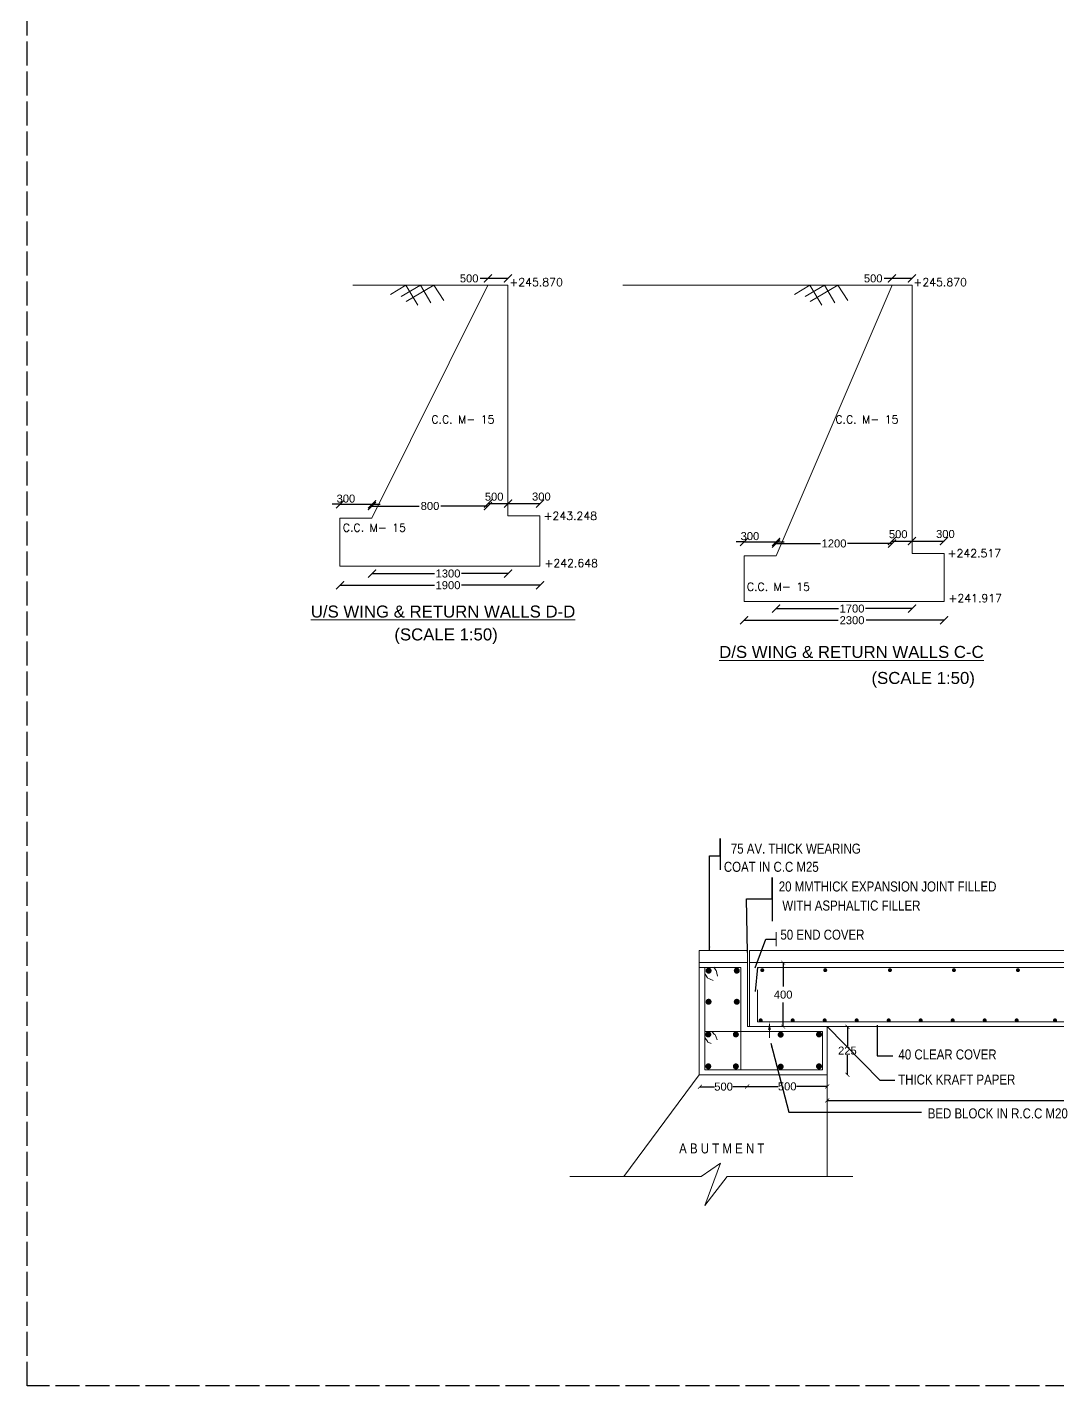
# Model space of a CAD drawing. Header units: feet. Extents: x 231797 to 1357550, y -93095 to 44152.
# Drawn here: x 243013.2 to 243270.9, y 16905 to 17244.6 of the extents above; entities that cross this region are included whole.
import ezdxf

# ---------------------------------------------------------------- set-up
doc = ezdxf.new("R2010")
doc.units = ezdxf.units.FT
doc.header["$LTSCALE"] = 2
doc.header["$MEASUREMENT"] = 0
doc.linetypes.add('ACAD_ISO02W100', pattern=[15, 12, -3])
doc.layers.add('5', color=7, linetype='Continuous')
doc.styles.add('ARIAL NARROW', font='ARIALN.TTF')
doc.styles.add('ROMANS', font='romans')
doc.styles.get("Standard").update_dxf_attribs({"font": 'arial.ttf'})
doc.dimstyles.new('100 sc', dxfattribs={"dimtxt": 2, "dimasz": 2, "dimexe": 1.25, "dimexo": 0.625, "dimgap": 0.5, "dimtad": 0, "dimtih": 1, "dimtoh": 1, "dimdec": 0, "dimlfac": 100, "dimtxsty": 'Standard', "dimblk": 'ARCHTICK', "dimcen": 2.5, "dimse1": 1, "dimse2": 1, "dimclrd": 256, "dimclrt": 256, "dimadec": 0, "dimazin": 0, "dimtfac": 1, "dimtdec": 0, "dimtmove": 0, "dimatfit": 3, "dimfxl": 1, "dimarcsym": 0})
doc.dimstyles.new('200SC', dxfattribs={"dimtxt": 2, "dimasz": 1, "dimexe": 0.18, "dimexo": 0.0625, "dimgap": 0.09, "dimtad": 0, "dimtih": 1, "dimtoh": 1, "dimdec": 0, "dimlfac": 200, "dimzin": 0, "dimdsep": 46, "dimtxsty": 'Standard', "dimblk": 'ARCHTICK', "dimcen": 0.09, "dimse1": 1, "dimse2": 1, "dimclrd": 256, "dimclre": 5, "dimclrt": 256, "dimadec": 0, "dimazin": 0, "dimtfac": 1, "dimtdec": 0, "dimtofl": 0, "dimtmove": 0, "dimatfit": 3, "dimfxl": 1, "dimtolj": 1, "dimtzin": 0, "dimarcsym": 0})

# ---------------------------------------------------------------- blocks, each defined once
blk = doc.blocks.new('_ArchTick')
at = {"color": 0, "linetype": 'ByBlock', "const_width": 0.15}
blk.add_lwpolyline([(-0.5, -0.5), (0.5, 0.5)], dxfattribs=at)
blk = doc.blocks.new('*D203')
at = {"lineweight": -2, "transparency": 16777216}
for p, q in [((243192.45, 17116), (243190.45, 17116)), ((243192.45, 17116), (243200.45, 17116)), ((243200.45, 17116), (243202.45, 17116))]:
    blk.add_line(p, q, dxfattribs=at)
at = {"layer": 'Defpoints', "color": 0, "transparency": 16777216}
for p in [(243200.45, 17116), (243192.45, 17112.51), (243200.45, 17112.51)]:
    blk.add_point(p, dxfattribs=at)
at = {"lineweight": -2, "transparency": 16777216, "xscale": 2, "yscale": 2, "zscale": 2}
blk.add_blockref('_ArchTick', (243192.45, 17116), dxfattribs=at)
at = {"lineweight": -2, "transparency": 16777216, "xscale": 2, "yscale": 2, "zscale": 2, "rotation": 180}
blk.add_blockref('_ArchTick', (243200.45, 17116), dxfattribs=at)
at = {"lineweight": 13, "transparency": 16777216, "insert": (243193.92, 17117.42), "char_height": 2, "attachment_point": 5}
blk.add_mtext('300', dxfattribs=at)
blk = doc.blocks.new('*D204')
at = {"lineweight": -2, "transparency": 16777216}
for p, q in [((243200.45, 17115.58), (243211.56, 17115.58)), ((243229.45, 17115.58), (243218.34, 17115.58))]:
    blk.add_line(p, q, dxfattribs=at)
at = {"layer": 'Defpoints', "color": 0, "transparency": 16777216}
for p in [(243229.45, 17115.58), (243200.45, 17112.51), (243229.45, 17113.12)]:
    blk.add_point(p, dxfattribs=at)
at = {"lineweight": -2, "transparency": 16777216, "xscale": 2, "yscale": 2, "zscale": 2, "rotation": 180}
blk.add_blockref('_ArchTick', (243200.45, 17115.58), dxfattribs=at)
at = {"lineweight": -2, "transparency": 16777216, "xscale": 2, "yscale": 2, "zscale": 2}
blk.add_blockref('_ArchTick', (243229.45, 17115.58), dxfattribs=at)
at = {"lineweight": 13, "transparency": 16777216, "insert": (243214.95, 17115.58), "char_height": 2, "attachment_point": 5}
blk.add_mtext('1200', dxfattribs=at)
blk = doc.blocks.new('*D205')
at = {"lineweight": -2, "transparency": 16777216}
blk.add_line((243229.45, 17116.19), (243234.45, 17116.19), dxfattribs=at)
at = {"layer": 'Defpoints', "color": 0, "transparency": 16777216}
for p in [(243234.45, 17116.19), (243229.45, 17113.12), (243234.45, 17113.12)]:
    blk.add_point(p, dxfattribs=at)
at = {"lineweight": -2, "transparency": 16777216, "xscale": 2, "yscale": 2, "zscale": 2, "rotation": 180}
blk.add_blockref('_ArchTick', (243229.45, 17116.19), dxfattribs=at)
at = {"lineweight": -2, "transparency": 16777216, "xscale": 2, "yscale": 2, "zscale": 2}
blk.add_blockref('_ArchTick', (243234.45, 17116.19), dxfattribs=at)
at = {"lineweight": 13, "transparency": 16777216, "insert": (243230.99, 17117.9), "char_height": 2, "attachment_point": 5}
blk.add_mtext('500', dxfattribs=at)
blk = doc.blocks.new('*D206')
at = {"lineweight": -2, "transparency": 16777216}
blk.add_line((243234.45, 17116.19), (243242.45, 17116.19), dxfattribs=at)
at = {"layer": 'Defpoints', "color": 0, "transparency": 16777216}
for p in [(243242.45, 17116.19), (243234.45, 17113.12), (243242.45, 17113.12)]:
    blk.add_point(p, dxfattribs=at)
at = {"lineweight": -2, "transparency": 16777216, "xscale": 2, "yscale": 2, "zscale": 2, "rotation": 180}
blk.add_blockref('_ArchTick', (243234.45, 17116.19), dxfattribs=at)
at = {"lineweight": -2, "transparency": 16777216, "xscale": 2, "yscale": 2, "zscale": 2}
blk.add_blockref('_ArchTick', (243242.45, 17116.19), dxfattribs=at)
at = {"lineweight": 13, "transparency": 16777216, "insert": (243242.79, 17117.94), "char_height": 2, "attachment_point": 5}
blk.add_mtext('300', dxfattribs=at)
blk = doc.blocks.new('*D207')
at = {"lineweight": -2, "transparency": 16777216}
for p, q in [((243192.45, 17096.39), (243215.95, 17096.39)), ((243242.45, 17096.39), (243222.95, 17096.39))]:
    blk.add_line(p, q, dxfattribs=at)
at = {"layer": 'Defpoints', "color": 0, "transparency": 16777216}
for p in [(243242.45, 17101.73), (243192.45, 17101.12), (243242.45, 17096.39)]:
    blk.add_point(p, dxfattribs=at)
at = {"lineweight": -2, "transparency": 16777216, "xscale": 2, "yscale": 2, "zscale": 2, "rotation": 180}
blk.add_blockref('_ArchTick', (243192.45, 17096.39), dxfattribs=at)
at = {"lineweight": -2, "transparency": 16777216, "xscale": 2, "yscale": 2, "zscale": 2}
blk.add_blockref('_ArchTick', (243242.45, 17096.39), dxfattribs=at)
at = {"lineweight": 13, "transparency": 16777216, "insert": (243219.45, 17096.39), "char_height": 2, "attachment_point": 5}
blk.add_mtext('2300', dxfattribs=at)
blk = doc.blocks.new('*D208')
at = {"lineweight": -2, "transparency": 16777216}
for p, q in [((243229.45, 17181.83), (243227.45, 17181.83)), ((243234.45, 17181.83), (243229.45, 17181.83))]:
    blk.add_line(p, q, dxfattribs=at)
at = {"layer": 'Defpoints', "color": 0, "transparency": 16777216}
for p in [(243229.45, 17181.83), (243229.45, 17180.18), (243234.45, 17180.18)]:
    blk.add_point(p, dxfattribs=at)
at = {"lineweight": -2, "transparency": 16777216, "xscale": 2, "yscale": 2, "zscale": 2, "rotation": 180}
blk.add_blockref('_ArchTick', (243229.45, 17181.83), dxfattribs=at)
at = {"lineweight": -2, "transparency": 16777216, "xscale": 2, "yscale": 2, "zscale": 2}
blk.add_blockref('_ArchTick', (243234.45, 17181.83), dxfattribs=at)
at = {"lineweight": 13, "transparency": 16777216, "insert": (243224.74, 17181.83), "char_height": 2, "attachment_point": 5}
blk.add_mtext('500', dxfattribs=at)
blk = doc.blocks.new('*D209')
at = {"lineweight": -2, "transparency": 16777216}
for p, q in [((243200.45, 17099.31), (243216.06, 17099.31)), ((243234.45, 17099.31), (243222.84, 17099.31))]:
    blk.add_line(p, q, dxfattribs=at)
at = {"layer": 'Defpoints', "color": 0, "transparency": 16777216}
for p in [(243234.45, 17101.73), (243200.45, 17101.12), (243200.45, 17099.31)]:
    blk.add_point(p, dxfattribs=at)
at = {"lineweight": -2, "transparency": 16777216, "xscale": 2, "yscale": 2, "zscale": 2, "rotation": 180}
blk.add_blockref('_ArchTick', (243200.45, 17099.31), dxfattribs=at)
at = {"lineweight": -2, "transparency": 16777216, "xscale": 2, "yscale": 2, "zscale": 2}
blk.add_blockref('_ArchTick', (243234.45, 17099.31), dxfattribs=at)
at = {"lineweight": 13, "transparency": 16777216, "insert": (243219.45, 17099.31), "char_height": 2, "attachment_point": 5}
blk.add_mtext('1700', dxfattribs=at)
blk = doc.blocks.new('*D236')
at = {"lineweight": -2, "transparency": 16777216}
for p, q in [((243091.44, 17125.37), (243089.44, 17125.37)), ((243091.44, 17125.37), (243099.44, 17125.37)), ((243099.44, 17125.37), (243101.44, 17125.37))]:
    blk.add_line(p, q, dxfattribs=at)
at = {"layer": 'Defpoints', "color": 0, "transparency": 16777216}
for p in [(243099.44, 17125.37), (243091.44, 17121.88), (243099.44, 17121.88)]:
    blk.add_point(p, dxfattribs=at)
at = {"lineweight": -2, "transparency": 16777216, "xscale": 2, "yscale": 2, "zscale": 2}
blk.add_blockref('_ArchTick', (243091.44, 17125.37), dxfattribs=at)
at = {"lineweight": -2, "transparency": 16777216, "xscale": 2, "yscale": 2, "zscale": 2, "rotation": 180}
blk.add_blockref('_ArchTick', (243099.44, 17125.37), dxfattribs=at)
at = {"lineweight": 13, "transparency": 16777216, "insert": (243092.91, 17126.79), "char_height": 2, "attachment_point": 5}
blk.add_mtext('300', dxfattribs=at)
blk = doc.blocks.new('*D237')
at = {"lineweight": -2, "transparency": 16777216}
for p, q in [((243099.44, 17124.95), (243111.23, 17124.95)), ((243128.44, 17124.95), (243116.65, 17124.95))]:
    blk.add_line(p, q, dxfattribs=at)
at = {"layer": 'Defpoints', "color": 0, "transparency": 16777216}
for p in [(243099.44, 17121.88), (243128.44, 17124.95), (243128.44, 17122.49)]:
    blk.add_point(p, dxfattribs=at)
at = {"lineweight": -2, "transparency": 16777216, "xscale": 2, "yscale": 2, "zscale": 2, "rotation": 180}
blk.add_blockref('_ArchTick', (243099.44, 17124.95), dxfattribs=at)
at = {"lineweight": -2, "transparency": 16777216, "xscale": 2, "yscale": 2, "zscale": 2}
blk.add_blockref('_ArchTick', (243128.44, 17124.95), dxfattribs=at)
at = {"lineweight": 13, "transparency": 16777216, "insert": (243113.94, 17124.95), "char_height": 2, "attachment_point": 5}
blk.add_mtext('800', dxfattribs=at)
blk = doc.blocks.new('*D238')
at = {"lineweight": -2, "transparency": 16777216}
blk.add_line((243128.44, 17125.56), (243133.44, 17125.56), dxfattribs=at)
at = {"layer": 'Defpoints', "color": 0, "transparency": 16777216}
for p in [(243133.44, 17125.56), (243128.44, 17122.49), (243133.44, 17122.49)]:
    blk.add_point(p, dxfattribs=at)
at = {"lineweight": -2, "transparency": 16777216, "xscale": 2, "yscale": 2, "zscale": 2, "rotation": 180}
blk.add_blockref('_ArchTick', (243128.44, 17125.56), dxfattribs=at)
at = {"lineweight": -2, "transparency": 16777216, "xscale": 2, "yscale": 2, "zscale": 2}
blk.add_blockref('_ArchTick', (243133.44, 17125.56), dxfattribs=at)
at = {"lineweight": 13, "transparency": 16777216, "insert": (243129.98, 17127.27), "char_height": 2, "attachment_point": 5}
blk.add_mtext('500', dxfattribs=at)
blk = doc.blocks.new('*D239')
at = {"lineweight": -2, "transparency": 16777216}
blk.add_line((243133.44, 17125.56), (243141.44, 17125.56), dxfattribs=at)
at = {"layer": 'Defpoints', "color": 0, "transparency": 16777216}
for p in [(243141.44, 17125.56), (243133.44, 17122.49), (243141.44, 17122.49)]:
    blk.add_point(p, dxfattribs=at)
at = {"lineweight": -2, "transparency": 16777216, "xscale": 2, "yscale": 2, "zscale": 2, "rotation": 180}
blk.add_blockref('_ArchTick', (243133.44, 17125.56), dxfattribs=at)
at = {"lineweight": -2, "transparency": 16777216, "xscale": 2, "yscale": 2, "zscale": 2}
blk.add_blockref('_ArchTick', (243141.44, 17125.56), dxfattribs=at)
at = {"lineweight": 13, "transparency": 16777216, "insert": (243141.78, 17127.3), "char_height": 2, "attachment_point": 5}
blk.add_mtext('300', dxfattribs=at)
blk = doc.blocks.new('*D240')
at = {"lineweight": -2, "transparency": 16777216}
for p, q in [((243091.44, 17105.15), (243115.05, 17105.15)), ((243141.44, 17105.15), (243121.83, 17105.15))]:
    blk.add_line(p, q, dxfattribs=at)
at = {"layer": 'Defpoints', "color": 0, "transparency": 16777216}
for p in [(243091.44, 17109.88), (243141.44, 17110.49), (243141.44, 17105.15)]:
    blk.add_point(p, dxfattribs=at)
at = {"lineweight": -2, "transparency": 16777216, "xscale": 2, "yscale": 2, "zscale": 2, "rotation": 180}
blk.add_blockref('_ArchTick', (243091.44, 17105.15), dxfattribs=at)
at = {"lineweight": -2, "transparency": 16777216, "xscale": 2, "yscale": 2, "zscale": 2}
blk.add_blockref('_ArchTick', (243141.44, 17105.15), dxfattribs=at)
at = {"lineweight": 13, "transparency": 16777216, "insert": (243118.44, 17105.15), "char_height": 2, "attachment_point": 5}
blk.add_mtext('1900', dxfattribs=at)
blk = doc.blocks.new('*D241')
at = {"lineweight": -2, "transparency": 16777216}
for p, q in [((243128.44, 17181.83), (243126.44, 17181.83)), ((243133.44, 17181.83), (243128.44, 17181.83))]:
    blk.add_line(p, q, dxfattribs=at)
at = {"layer": 'Defpoints', "color": 0, "transparency": 16777216}
for p in [(243128.44, 17181.83), (243128.44, 17180.18), (243133.44, 17180.18)]:
    blk.add_point(p, dxfattribs=at)
at = {"lineweight": -2, "transparency": 16777216, "xscale": 2, "yscale": 2, "zscale": 2, "rotation": 180}
blk.add_blockref('_ArchTick', (243128.44, 17181.83), dxfattribs=at)
at = {"lineweight": -2, "transparency": 16777216, "xscale": 2, "yscale": 2, "zscale": 2}
blk.add_blockref('_ArchTick', (243133.44, 17181.83), dxfattribs=at)
at = {"lineweight": 13, "transparency": 16777216, "insert": (243123.73, 17181.83), "char_height": 2, "attachment_point": 5}
blk.add_mtext('500', dxfattribs=at)
blk = doc.blocks.new('*D242')
at = {"lineweight": -2, "transparency": 16777216}
for p, q in [((243099.44, 17108.07), (243115.05, 17108.07)), ((243133.44, 17108.07), (243121.83, 17108.07))]:
    blk.add_line(p, q, dxfattribs=at)
at = {"layer": 'Defpoints', "color": 0, "transparency": 16777216}
for p in [(243099.44, 17109.88), (243133.44, 17110.49), (243099.44, 17108.07)]:
    blk.add_point(p, dxfattribs=at)
at = {"lineweight": -2, "transparency": 16777216, "xscale": 2, "yscale": 2, "zscale": 2, "rotation": 180}
blk.add_blockref('_ArchTick', (243099.44, 17108.07), dxfattribs=at)
at = {"lineweight": -2, "transparency": 16777216, "xscale": 2, "yscale": 2, "zscale": 2}
blk.add_blockref('_ArchTick', (243133.44, 17108.07), dxfattribs=at)
at = {"lineweight": 13, "transparency": 16777216, "insert": (243118.44, 17108.07), "char_height": 2, "attachment_point": 5}
blk.add_mtext('1300', dxfattribs=at)
blk = doc.blocks.new('*D245')
at = {"lineweight": -2, "ltscale": 0.25, "transparency": 16777216}
for p, q in [((243213.24, 16976.38), (243310.19, 16976.38)), ((243413.28, 16976.38), (243316.33, 16976.38))]:
    blk.add_line(p, q, dxfattribs=at)
at = {"layer": 'Defpoints', "color": 0, "ltscale": 0.25, "transparency": 16777216}
for p in [(243213.24, 16990.83), (243413.28, 16990.76), (243213.24, 16976.38)]:
    blk.add_point(p, dxfattribs=at)
at = {"lineweight": -2, "ltscale": 0.25, "transparency": 16777216, "rotation": 180}
blk.add_blockref('_ArchTick', (243213.24, 16976.38), dxfattribs=at)
at = {"lineweight": -2, "ltscale": 0.25, "transparency": 16777216}
blk.add_blockref('_ArchTick', (243413.28, 16976.38), dxfattribs=at)
at = {"lineweight": 13, "ltscale": 0.25, "transparency": 16777216, "insert": (243313.26, 16976.38), "char_height": 2, "attachment_point": 5}
blk.add_mtext('\\A1;5100', dxfattribs=at)
blk = doc.blocks.new('*D246')
at = {"lineweight": -2, "ltscale": 0.25, "transparency": 16777216}
for p, q in [((243193.24, 16979.88), (243200.95, 16979.88)), ((243213.24, 16979.88), (243205.54, 16979.88))]:
    blk.add_line(p, q, dxfattribs=at)
at = {"layer": 'Defpoints', "color": 0, "ltscale": 0.25, "transparency": 16777216}
for p in [(243193.24, 16981.93), (243213.24, 16981.93), (243213.24, 16979.88)]:
    blk.add_point(p, dxfattribs=at)
at = {"lineweight": -2, "ltscale": 0.25, "transparency": 16777216, "rotation": 180}
blk.add_blockref('_ArchTick', (243193.24, 16979.88), dxfattribs=at)
at = {"lineweight": -2, "ltscale": 0.25, "transparency": 16777216}
blk.add_blockref('_ArchTick', (243213.24, 16979.88), dxfattribs=at)
at = {"lineweight": 13, "ltscale": 0.25, "transparency": 16777216, "insert": (243203.24, 16979.88), "char_height": 2, "attachment_point": 5}
blk.add_mtext('\\A1;500', dxfattribs=at)
blk = doc.blocks.new('*D247')
at = {"lineweight": -2, "ltscale": 0.25, "transparency": 16777216}
for p, q in [((243218.29, 16994.82), (243218.29, 16989.93)), ((243218.29, 16982.82), (243218.29, 16987.71))]:
    blk.add_line(p, q, dxfattribs=at)
at = {"layer": 'Defpoints', "color": 0, "ltscale": 0.25, "transparency": 16777216}
for p in [(243193.35, 16994.82), (243218.29, 16994.82), (243213.24, 16982.82)]:
    blk.add_point(p, dxfattribs=at)
at = {"lineweight": -2, "ltscale": 0.25, "transparency": 16777216}
for p, rotation in [((243218.29, 16994.82), 90), ((243218.29, 16982.82), 270)]:
    blk.add_blockref('_ArchTick', p, dxfattribs=dict(at, rotation=rotation))
at = {"lineweight": 13, "ltscale": 0.25, "transparency": 16777216, "insert": (243218.29, 16988.82), "char_height": 2, "attachment_point": 5}
blk.add_mtext('\\A1;225', dxfattribs=at)
blk = doc.blocks.new('*D248')
at = {"lineweight": -2, "ltscale": 0.25, "transparency": 16777216}
for p, q in [((243181.42, 16979.82), (243185.04, 16979.82)), ((243193.24, 16979.82), (243189.63, 16979.82))]:
    blk.add_line(p, q, dxfattribs=at)
at = {"layer": 'Defpoints', "color": 0, "ltscale": 0.25, "transparency": 16777216}
for p in [(243181.42, 16981.93), (243181.42, 16979.82), (243193.24, 16981.93)]:
    blk.add_point(p, dxfattribs=at)
at = {"lineweight": -2, "ltscale": 0.25, "transparency": 16777216, "rotation": 180}
blk.add_blockref('_ArchTick', (243181.42, 16979.82), dxfattribs=at)
at = {"lineweight": -2, "ltscale": 0.25, "transparency": 16777216}
blk.add_blockref('_ArchTick', (243193.24, 16979.82), dxfattribs=at)
at = {"lineweight": 13, "ltscale": 0.25, "transparency": 16777216, "insert": (243187.33, 16979.82), "char_height": 2, "attachment_point": 5}
blk.add_mtext('\\A1;500', dxfattribs=at)
blk = doc.blocks.new('*D274')
at = {"linetype": 'ACAD_ISO02W100', "lineweight": -2, "ltscale": 0.25, "transparency": 16777216}
for p, q in [((243202.23, 17010.82), (243202.23, 17003.93)), ((243202.23, 16994.82), (243202.23, 17001.71))]:
    blk.add_line(p, q, dxfattribs=at)
at = {"layer": 'Defpoints', "color": 0, "linetype": 'ACAD_ISO02W100', "ltscale": 0.25, "transparency": 16777216}
for p in [(243193.83, 17010.82), (243193.83, 16994.82), (243202.23, 16994.82)]:
    blk.add_point(p, dxfattribs=at)
at = {"linetype": 'ACAD_ISO02W100', "lineweight": -2, "ltscale": 0.25, "transparency": 16777216}
for p, rotation in [((243202.23, 17010.82), 90), ((243202.23, 16994.82), 270)]:
    blk.add_blockref('_ArchTick', p, dxfattribs=dict(at, rotation=rotation))
at = {"linetype": 'ACAD_ISO02W100', "ltscale": 0.25, "transparency": 16777216, "insert": (243202.23, 17002.82), "char_height": 2, "attachment_point": 5}
blk.add_mtext('\\A1;400', dxfattribs=at)

msp = doc.modelspace()

# ---------------------------------------------------------------- linework, layer by layer
at = {"color": 7, "lineweight": 13}
for p, q in [((243128.4383, 17180.1763), (243094.6682, 17180.1763)), ((243128.4383, 17180.1763), (243099.4383, 17121.8763)), ((243107.9247, 17180.1763), (243104.0424, 17177.8143)), ((243111.5533, 17180.1763), (243106.7169, 17177.2975)), ((243107.9247, 17180.1763), (243110.858, 17175.1438)), ((243114.8831, 17180.1763), (243107.972, 17176.0659)), ((243111.5533, 17180.1763), (243114.1364, 17175.7468)), ((243114.8831, 17180.1763), (243117.4148, 17176.3498)), ((243133.4383, 17180.1763), (243128.4383, 17180.1763)), ((243133.4383, 17122.4854), (243133.4383, 17180.1763)), ((243229.4482, 17180.1763), (243195.6781, 17180.1763)), ((243229.4482, 17180.1763), (243200.4482, 17112.5072)), ((243208.9346, 17180.1763), (243205.0523, 17177.8143)), ((243212.5632, 17180.1763), (243207.7268, 17177.2975)), ((243208.9346, 17180.1763), (243211.8679, 17175.1438)), ((243215.893, 17180.1763), (243208.9819, 17176.0659)), ((243212.5632, 17180.1763), (243215.1463, 17175.7468)), ((243215.893, 17180.1763), (243218.4247, 17176.3498)), ((243234.4482, 17180.1763), (243229.4482, 17180.1763)), ((243234.4482, 17113.1163), (243234.4482, 17180.1763)), ((243091.4383, 17121.8763), (243091.4383, 17109.8763)), ((243099.4383, 17121.8763), (243091.4383, 17121.8763)), ((243141.4383, 17122.4854), (243133.4383, 17122.4854)), ((243141.4383, 17109.8763), (243141.4383, 17122.4854)), ((243192.4482, 17112.5072), (243192.4482, 17101.1163)), ((243200.4482, 17112.5072), (243192.4482, 17112.5072)), ((243242.4482, 17113.1163), (243234.4482, 17113.1163)), ((243242.4482, 17101.1163), (243242.4482, 17113.1163)), ((243141.4383, 17109.8763), (243091.4383, 17109.8763)), ((243242.4482, 17101.1163), (243192.4482, 17101.1163))]:
    msp.add_line(p, q, dxfattribs=at)
at = {"color": 7, "lineweight": 13, "ltscale": 0.25}
for p, q in [((243234.4482, 17180.1763), (243162.1759, 17180.1763)), ((243200.5225, 17014.9091), (243200.5225, 17018.4166)), ((243181.2676, 16982.8193), (243181.2676, 17013.8193)), ((243181.2676, 17013.8193), (243193.3491, 17013.8193)), ((243193.3491, 16996.8392), (243193.3491, 17013.8193)), ((243193.8291, 16997.1749), (243193.8291, 17013.8193)), ((243193.8291, 17013.8193), (243350.5082, 17013.8193)), ((243181.2676, 17010.8193), (243193.2447, 17010.8193)), ((243191.6202, 17009.6193), (243181.2676, 17009.6193)), ((243182.6296, 17004.0104), (243182.6296, 17009.6193)), ((243184.8852, 17009.693), (243185.3984, 17008.9099)), ((243191.6202, 16997.1749), (243191.6202, 17009.6193)), ((243193.8291, 17010.8193), (243350.5082, 17010.8193)), ((243195.8291, 17009.6193), (243350.5082, 17009.6193)), ((243182.6923, 17007.9309), (243183.2927, 17006.9985)), ((243183.2056, 17006.9985), (243184.6986, 17006.3925)), ((243185.4855, 17008.9099), (243185.812, 17007.4647)), ((243181.2676, 17004.0104), (243181.2676, 17004.8193)), ((243182.6296, 16984.0193), (243182.6296, 17004.5218)), ((243195.8291, 16996.0193), (243195.8291, 17004.028)), ((243191.6202, 16984.0193), (243191.6202, 16997.1749)), ((243193.3491, 16994.8193), (243193.3491, 16997.1749)), ((243193.8291, 16994.8193), (243193.8291, 16997.1749)), ((243195.8291, 16996.0193), (243350.5082, 16996.0193)), ((243196.4541, 16996.0193), (243200.5201, 16996.0193)), ((243192.422, 16993.6193), (243182.6296, 16993.6193)), ((243184.4188, 16993.6193), (243185.0253, 16992.9017)), ((243185.2362, 16992.9017), (243185.7027, 16991.5032)), ((243192.422, 16993.6193), (243212.0447, 16993.6193)), ((243193.3491, 16994.8193), (243350.5082, 16994.8193)), ((243193.3491, 16994.8193), (243433.4822, 16994.8193)), ((243198.804, 16994.0193), (243198.804, 16992.0193)), ((243212.0447, 16984.0193), (243212.0447, 16993.6193)), ((243213.2447, 16985.8193), (243213.2447, 16994.8193)), ((243182.6296, 16992.1092), (243183.4167, 16991.037)), ((243183.2058, 16991.037), (243184.2322, 16990.6174)), ((243181.2676, 16982.8193), (243162.3902, 16957.3398)), ((243191.222, 16982.8193), (243181.2676, 16982.8193)), ((243190.022, 16984.0193), (243182.6296, 16984.0193)), ((243190.022, 16984.0193), (243212.0447, 16984.0193)), ((243191.222, 16982.8193), (243213.2447, 16982.8193)), ((243213.2447, 16985.8193), (243213.2447, 16957.3398)), ((243181.7064, 16957.3398), (243186.5814, 16960.6953)), ((243186.5814, 16960.6953), (243182.6814, 16950.0976)), ((243181.7064, 16957.3398), (243148.8635, 16957.3398)), ((243182.6814, 16950.0976), (243188.2064, 16957.3398)), ((243188.2064, 16957.3398), (243219.6859, 16957.3398))]:
    msp.add_line(p, q, dxfattribs=at)
at = {"linetype": 'ACAD_ISO02W100', "ltscale": 0.25}
msp.add_line((243195.8291, 17009.6193), (243195.1032, 17002.3535), dxfattribs=at)
msp.add_lwpolyline([(243013.2302, 17635.0433), (244038.8497, 17635.0433), (244038.8497, 16905.0498), (243013.2302, 16905.0498)], close=True, dxfattribs=at)
at = {"color": 7, "lineweight": 13, "ltscale": 0.25}
for points, const_width in [([(243183.2121, 17008.8123, 1), (243183.9621, 17008.8123, 1)], 0.75), ([(243190.2638, 17008.8123, 1), (243191.0138, 17008.8123, 1)], 0.75), ([(243196.7607, 17008.9403, 1), (243197.2607, 17008.9403, 1)], 0.5), ([(243212.4995, 17008.9403, 1), (243212.9995, 17008.9403, 1)], 0.5), ([(243228.6783, 17008.9403, 1), (243229.1783, 17008.9403, 1)], 0.5), ([(243244.6783, 17008.9403, 1), (243245.1783, 17008.9403, 1)], 0.5), ([(243260.6783, 17008.9403, 1), (243261.1783, 17008.9403, 1)], 0.5), ([(243183.2121, 17001.0411, 1), (243183.9621, 17001.0411, 1)], 0.75), ([(243190.2638, 17001.0411, 1), (243191.0138, 17001.0411, 1)], 0.75), ([(243196.363, 16996.3858, 1), (243196.863, 16996.3858, 1)], 0.5), ([(243204.363, 16996.3858, 1), (243204.863, 16996.3858, 1)], 0.5), ([(243212.363, 16996.3858, 1), (243212.863, 16996.3858, 1)], 0.5), ([(243220.363, 16996.3858, 1), (243220.863, 16996.3858, 1)], 0.5), ([(243228.363, 16996.3858, 1), (243228.863, 16996.3858, 1)], 0.5), ([(243236.363, 16996.3858, 1), (243236.863, 16996.3858, 1)], 0.5), ([(243244.363, 16996.3858, 1), (243244.863, 16996.3858, 1)], 0.5), ([(243252.363, 16996.3858, 1), (243252.863, 16996.3858, 1)], 0.5), ([(243260.363, 16996.3858, 1), (243260.863, 16996.3858, 1)], 0.5), ([(243269.9479, 16996.3858, 1), (243270.4479, 16996.3858, 1)], 0.5), ([(243183.1342, 16992.8763, 1), (243183.8842, 16992.8763, 1)], 0.75), ([(243190.0311, 16992.8763, 1), (243190.7811, 16992.8763, 1)], 0.75), ([(243201.24, 16992.812, 1), (243201.99, 16992.812, 1)], 0.75), ([(243210.8246, 16992.8763, 1), (243211.5746, 16992.8763, 1)], 0.75), ([(243183.1342, 16984.8987, 1), (243183.8842, 16984.8987, 1)], 0.75), ([(243190.0311, 16984.8987, 1), (243190.7811, 16984.8987, 1)], 0.75), ([(243201.24, 16984.8344, 1), (243201.99, 16984.8344, 1)], 0.75), ([(243210.8246, 16984.8987, 1), (243211.5746, 16984.8987, 1)], 0.75)]:
    msp.add_lwpolyline(points, format="xyb", close=True, dxfattribs=dict(at, const_width=const_width))
msp.add_solid([(243198.4707, 16994.0193), (243199.1373, 16994.0193), (243198.804, 16996.0193)], dxfattribs=at)

# ---------------------------------------------------------------- texts
at = {"color": 7, "lineweight": 13}
for s, p in [('%%UU/S WING & RETURN WALLS D-D', (243084.1434, 17097.0744)), ('(SCALE 1:50)', (243105.0279, 17091.3556)), ('%%UD/S WING & RETURN WALLS C-C', (243186.2374, 17086.9788)), ('(SCALE 1:50)', (243224.3153, 17080.4723))]:
    msp.add_text(s, height=3, dxfattribs=at).set_placement(p)
at = {"color": 7, "lineweight": 13, "ltscale": 0.25, "style": 'ARIAL NARROW'}
for s, p in [('75 AV. THICK WEARING', (243189.1617, 17038.0662)), ('COAT IN C.C M25', (243187.4118, 17033.5235)), ('20 MMTHICK EXPANSION JOINT FILLED', (243201.1309, 17028.6037)), ('WITH ASPHALTIC FILLER', (243202.0229, 17023.8381)), ('50 END COVER', (243201.5445, 17016.5626)), ('40 CLEAR COVER', (243231.0682, 16986.6271)), ('THICK KRAFT PAPER', (243230.9927, 16980.3553)), ('BED BLOCK IN R.C.C M20', (243238.3849, 16971.8923)), ('A B U T M E N T', (243176.2223, 16963.1413))]:
    msp.add_text(s, height=2.5, dxfattribs=at).set_placement(p)
at = {"layer": '5', "color": 7, "lineweight": 13, "style": 'ROMANS'}
for s, p in [('+245.870', (243133.7813, 17179.8995)), ('+245.870', (243234.7912, 17179.8995)), ('C.C. M- 15', (243114.276, 17145.5907)), ('C.C. M- 15', (243215.2859, 17145.5907)), ('+243.248', (243142.3359, 17121.4999)), ('C.C. M- 15', (243092.1485, 17118.5292)), ('+242.648', (243142.5546, 17109.6753)), ('+242.517', (243243.3458, 17112.1308)), ('C.C. M- 15', (243193.1584, 17103.7692)), ('+241.917', (243243.5645, 17100.9153))]:
    msp.add_text(s, height=2, dxfattribs=at).set_placement(p)

# ---------------------------------------------------------------- dimensions: what is measured, and where the dimension line sits
at = {"color": 7, "lineweight": 13}
for base, p1, p2, picture, middle in [((243128.4383, 17181.8271), (243133.4383, 17180.1763), (243128.4383, 17180.1763), '*D241', (243123.7323, 17181.8271)), ((243229.4482, 17181.8271), (243234.4482, 17180.1763), (243229.4482, 17180.1763), '*D208', (243224.7422, 17181.8271))]:
    dim = msp.add_linear_dim(base=base, p1=p1, p2=p2, dimstyle='100 sc', dxfattribs=at)
    dim.commit()
    dim.dimension.update_dxf_attribs({"geometry": picture, "text_midpoint": middle})
for base, p1, p2, picture, middle in [((243133.4383, 17125.5552), (243128.4383, 17122.4854), (243133.4383, 17122.4854), '*D238', (243129.9837, 17127.2704)), ((243234.4482, 17116.186), (243229.4482, 17113.1163), (243234.4482, 17113.1163), '*D205', (243230.9936, 17117.9013))]:
    dim = msp.add_linear_dim(base=base, p1=p1, p2=p2, dimstyle='100 sc', override={"dimtmove": 2}, dxfattribs=at)
    dim.commit()
    dim.dimension.update_dxf_attribs({"geometry": picture, "text_midpoint": middle, "dimtype": 160})
for base, p1, p2, picture, middle in [((243141.4383, 17125.5552), (243133.4383, 17122.4854), (243141.4383, 17122.4854), '*D239', (243141.7825, 17127.3044)), ((243099.4383, 17125.3684), (243091.4383, 17121.8763), (243099.4383, 17121.8763), '*D236', (243092.9082, 17126.7908)), ((243200.4482, 17115.9993), (243192.4482, 17112.5072), (243200.4482, 17112.5072), '*D203', (243193.9181, 17117.4217)), ((243242.4482, 17116.186), (243234.4482, 17113.1163), (243242.4482, 17113.1163), '*D206', (243242.7924, 17117.9353))]:
    dim = msp.add_linear_dim(base=base, p1=p1, p2=p2, text='300', dimstyle='100 sc', override={"dimtmove": 2}, dxfattribs=at)
    dim.commit()
    dim.dimension.update_dxf_attribs({"geometry": picture, "text_midpoint": middle, "dimtype": 160})
for base, p1, p2, text, picture, middle in [((243128.4383, 17124.946), (243099.4383, 17121.8763), (243128.4383, 17122.4854), '800', '*D237', (243113.9383, 17124.946)), ((243229.4482, 17115.5769), (243200.4482, 17112.5072), (243229.4482, 17113.1163), '1200', '*D204', (243214.9482, 17115.5769))]:
    dim = msp.add_linear_dim(base=base, p1=p1, p2=p2, text=text, dimstyle='100 sc', dxfattribs=at)
    dim.commit()
    dim.dimension.update_dxf_attribs({"geometry": picture, "text_midpoint": middle})
for base, p1, p2, text, picture, middle in [((243141.4383, 17105.146), (243091.4383, 17109.8763), (243141.4383, 17110.4854), '1900', '*D240', (243118.4383, 17105.146)), ((243099.4383, 17108.068), (243133.4383, 17110.4854), (243099.4383, 17109.8763), '1300', '*D242', (243118.4383, 17108.068)), ((243242.4482, 17096.386), (243192.4482, 17101.1163), (243242.4482, 17101.7254), '2300', '*D207', (243219.4482, 17096.386)), ((243200.4482, 17099.308), (243234.4482, 17101.7254), (243200.4482, 17101.1163), '1700', '*D209', (243219.4482, 17099.308))]:
    dim = msp.add_linear_dim(base=base, p1=p1, p2=p2, text=text, dimstyle='100 sc', dxfattribs=at)
    dim.commit()
    dim.dimension.update_dxf_attribs({"geometry": picture, "text_midpoint": middle, "dimtype": 160})
at = {"linetype": 'ACAD_ISO02W100', "ltscale": 0.25}
dim = msp.add_linear_dim(base=(243202.2333, 16994.8193), p1=(243193.8291, 17010.8193), p2=(243193.8291, 16994.8193), angle=90, text='400', dimstyle='200SC', dxfattribs=at)
dim.commit()
dim.dimension.update_dxf_attribs({"geometry": '*D274', "text_midpoint": (243202.2333, 17002.8193)})
at = {"color": 7, "lineweight": 13, "ltscale": 0.25}
dim = msp.add_linear_dim(base=(243218.288, 16994.8193), p1=(243213.2447, 16982.8193), p2=(243193.3491, 16994.8193), angle=90, text='225', dimstyle='200SC', dxfattribs=at)
dim.commit()
dim.dimension.update_dxf_attribs({"geometry": '*D247', "text_midpoint": (243218.288, 16988.8193)})
for base, p1, p2, text, picture, middle in [((243213.2447, 16976.3767), (243413.2789, 16990.7617), (243213.2447, 16990.8335), '5100', '*D245', (243313.2618, 16976.3767)), ((243181.4237, 16979.8236), (243193.2447, 16981.9324), (243181.4237, 16981.9324), '500', '*D248', (243187.3342, 16979.8236)), ((243213.2447, 16979.88), (243193.2447, 16981.9324), (243213.2447, 16981.9324), '500', '*D246', (243203.2447, 16979.88))]:
    dim = msp.add_linear_dim(base=base, p1=p1, p2=p2, text=text, dimstyle='200SC', dxfattribs=at)
    dim.commit()
    dim.dimension.update_dxf_attribs({"geometry": picture, "text_midpoint": middle})

# ---------------------------------------------------------------- leaders
for points in [[(243183.8476, 17013.8193), (243183.8476, 17037.5319), (243186.4514, 17037.5319), (243186.4514, 17041.8724), (243186.4514, 17033.9949)], [(243193.3154, 17013.3661), (243193.0366, 17026.8074), (243199.4608, 17026.8074), (243199.4608, 17032.0915), (243199.4608, 17021.146)], [(243195.2216, 17009.5154), (243197.9383, 17016.6628), (243200.5225, 17016.6628)], [(243213.2447, 16994.8193), (243226.3985, 16981.4247), (243230.1283, 16981.4203)], [(243225.7245, 16995.2334), (243225.7245, 16987.5265), (243229.6644, 16987.5265)], [(243199.1362, 16990.6803), (243203.6338, 16973.4584), (243236.8032, 16973.4584)]]:
    msp.add_leader(points, dimstyle='200SC', dxfattribs=at)

doc.saveas('drawing.dxf')
